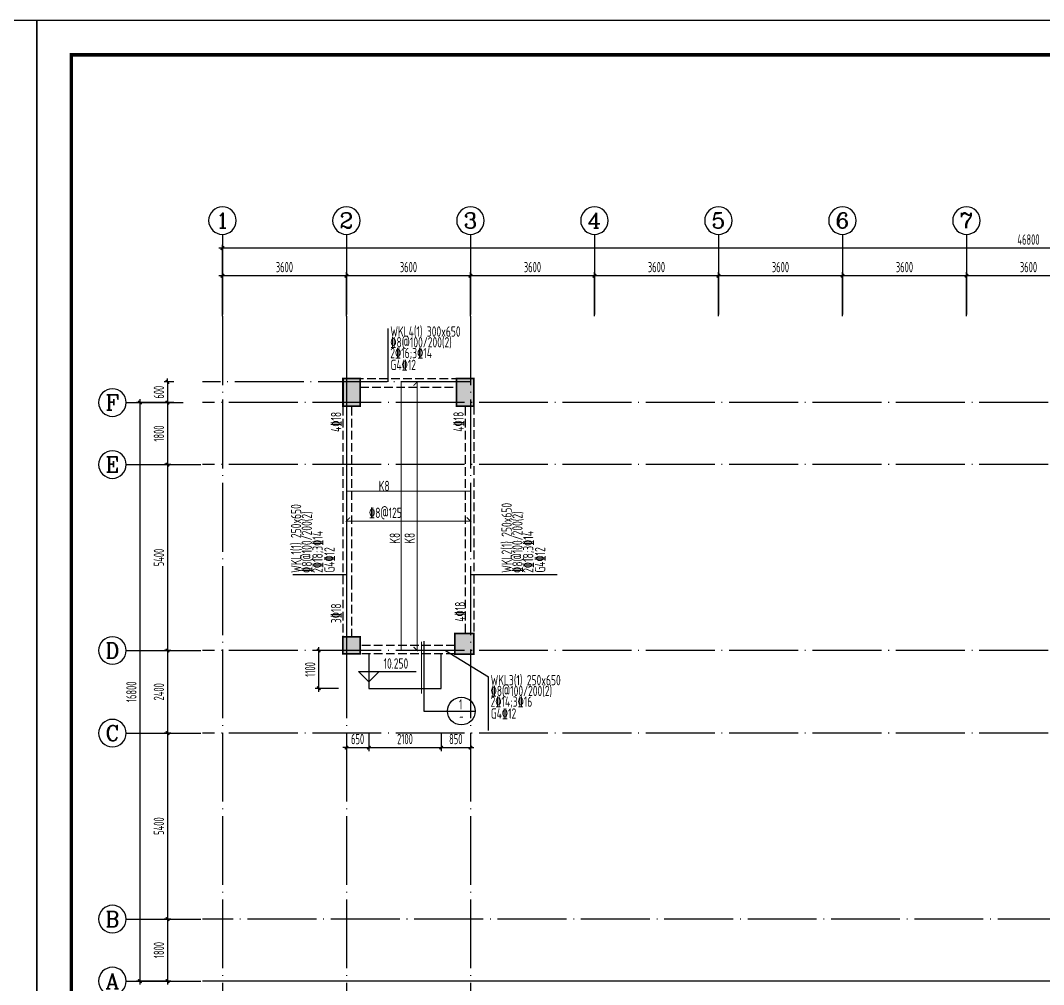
# Model space of a CAD drawing. Extents: x 127019 to 780419, y 327305 to 369305.
# Drawn here: x 661144 to 690844, y 341306 to 369305 of the extents above; entities that cross this region are included whole.
import ezdxf
from ezdxf.enums import TextEntityAlignment as Align

# ---------------------------------------------------------------- set-up
doc = ezdxf.new("R2010")
doc.units = 0
doc.header["$LTSCALE"] = 1000
doc.header["$MEASUREMENT"] = 0
for name, pattern in [('CONTINOUS', [0]), ('DASH', [0.35, 0.25, -0.1]), ('DOTE', [2.42, 2, -0.2, 0.02, -0.2])]:
    doc.linetypes.add(name, pattern=pattern)
doc.layers.get('0').update_dxf_attribs({"linetype": 'CONTINUOUS'})
doc.layers.get('Defpoints').update_dxf_attribs({"linetype": 'CONTINUOUS'})
for name, color, linetype in [('AXIS_TEXT', 7, 'CONTINUOUS'), ('COLU', 7, 'CONTINUOUS'), ('DIM', 3, 'CONTINUOUS'), ('DOTE', 8, 'DOTE'), ('PUB_DIM', 3, 'CONTINUOUS'), ('PUB_TITLE', 4, 'CONTINUOUS'), ('REIN', 1, 'CONTINUOUS'), ('STAIR', 2, 'CONTINUOUS'), ('大样', 7, 'CONTINUOUS'), ('板钢筋标', 7, 'CONTINUOUS'), ('柱', 2, 'CONTINUOUS'), ('梁虚线', 4, 'DASH'), ('梁集中标注', 2, 'CONTINUOUS')]:
    doc.layers.add(name, color=color, linetype=linetype)
doc.styles.add('COMPLEX', font='COMPLEX.shx')
doc.styles.add('TSSD_Dimension', font='gbxwxt.shx', dxfattribs={"width": 0.7, "bigfont": 'gbhzfs.shx'})
doc.styles.add('TSSD_Rein', font='tssdeng.shx', dxfattribs={"width": 0.6, "bigfont": 'gbhzfs.shx'})
doc.dimstyles.new('TSSD_100_100', dxfattribs={"dimtxt": 300, "dimasz": 100, "dimexe": 100, "dimexo": 250, "dimgap": 100, "dimtad": 1, "dimdec": 0, "dimzin": 0, "dimdsep": 46, "dimtxsty": 'TSSD_Dimension', "dimblk": 'ARCHTICK', "dimcen": 0, "dimdle": 100, "dimclrt": 7, "dimadec": 0, "dimazin": 0, "dimtfac": 1, "dimtdec": 0, "dimtix": 1, "dimtmove": 2, "dimatfit": 3, "dimfxl": 0, "dimtolj": 1, "dimtzin": 0, "dimarcsym": 0})

# ---------------------------------------------------------------- blocks, each defined once
blk = doc.blocks.new('_ArchTick')
at = {"color": 0, "linetype": 'ByBlock', "const_width": 0.4}
blk.add_lwpolyline([(-0.5, -0.5), (0.5, 0.5)], dxfattribs=at)
blk = doc.blocks.new('*D53')
at = {"layer": 'Defpoints', "color": 0, "transparency": 16777216}
for p in [(688608, 361893), (688608, 360468), (692208, 360468)]:
    blk.add_point(p, dxfattribs=at)
at = {"layer": 'DIM', "color": 0, "lineweight": -2, "transparency": 16777216}
for p, q in [((692308, 361893), (688508, 361893)), ((688608, 360718), (688608, 361993)), ((692208, 360718), (692208, 361993))]:
    blk.add_line(p, q, dxfattribs=at)
at = {"layer": 'DIM', "color": 0, "lineweight": -2, "transparency": 16777216, "xscale": 100, "yscale": 100, "zscale": 100, "rotation": 180}
blk.add_blockref('_ArchTick', (688608, 361893), dxfattribs=at)
at = {"layer": 'DIM', "color": 0, "lineweight": -2, "transparency": 16777216, "xscale": 100, "yscale": 100, "zscale": 100}
blk.add_blockref('_ArchTick', (692208, 361893), dxfattribs=at)
at = {"layer": 'DIM', "color": 7, "transparency": 16777216, "insert": (690408, 362143), "char_height": 300, "attachment_point": 5, "style": 'TSSD_Dimension'}
blk.add_mtext('\\A1;3600', dxfattribs=at)
blk = doc.blocks.new('_axiso')
blk.add_circle((0, 0), 0.5)
at = {"layer": 'AXIS_TEXT', "style": 'COMPLEX', "width": 1.041667}
blk.add_attdef('A', text='', height=0.56, dxfattribs=at).set_placement((-0.25, -0.28), (0.25, -0.28), align=Align.FIT)
blk = doc.blocks.new('*D51')
at = {"layer": 'Defpoints', "color": 0, "transparency": 16777216}
for p in [(665763, 351008), (665413, 348608), (665763, 348608)]:
    blk.add_point(p, dxfattribs=at)
at = {"layer": 'DIM', "color": 0, "lineweight": -2, "transparency": 16777216}
for p, q in [((665413, 351108), (665413, 348508)), ((665513, 351008), (665313, 351008)), ((665513, 348608), (665313, 348608))]:
    blk.add_line(p, q, dxfattribs=at)
at = {"layer": 'DIM', "color": 0, "lineweight": -2, "transparency": 16777216, "xscale": 100, "yscale": 100, "zscale": 100}
for p, rotation in [((665413, 351008), 90), ((665413, 348608), 270)]:
    blk.add_blockref('_ArchTick', p, dxfattribs=dict(at, rotation=rotation))
at = {"layer": 'DIM', "color": 7, "transparency": 16777216, "insert": (665163, 349808), "char_height": 300, "attachment_point": 5, "rotation": 90, "style": 'TSSD_Dimension'}
blk.add_mtext('\\A1;2400', dxfattribs=at)
blk = doc.blocks.new('*D50')
at = {"layer": 'Defpoints', "color": 0, "transparency": 16777216}
for p in [(665763, 348608), (665413, 343208), (665763, 343208)]:
    blk.add_point(p, dxfattribs=at)
at = {"layer": 'DIM', "color": 0, "lineweight": -2, "transparency": 16777216}
for p, q in [((665413, 348708), (665413, 343108)), ((665513, 348608), (665313, 348608)), ((665513, 343208), (665313, 343208))]:
    blk.add_line(p, q, dxfattribs=at)
at = {"layer": 'DIM', "color": 0, "lineweight": -2, "transparency": 16777216, "xscale": 100, "yscale": 100, "zscale": 100}
for p, rotation in [((665413, 348608), 90), ((665413, 343208), 270)]:
    blk.add_blockref('_ArchTick', p, dxfattribs=dict(at, rotation=rotation))
at = {"layer": 'DIM', "color": 7, "transparency": 16777216, "insert": (665163, 345908), "char_height": 300, "attachment_point": 5, "rotation": 90, "style": 'TSSD_Dimension'}
blk.add_mtext('\\A1;5400', dxfattribs=at)
blk = doc.blocks.new('*D49')
at = {"layer": 'Defpoints', "color": 0, "transparency": 16777216}
for p in [(665763, 343208), (665413, 341408), (665763, 341408)]:
    blk.add_point(p, dxfattribs=at)
at = {"layer": 'DIM', "color": 0, "lineweight": -2, "transparency": 16777216}
for p, q in [((665513, 343208), (665313, 343208)), ((665413, 343308), (665413, 341308)), ((665513, 341408), (665313, 341408))]:
    blk.add_line(p, q, dxfattribs=at)
at = {"layer": 'DIM', "color": 0, "lineweight": -2, "transparency": 16777216, "xscale": 100, "yscale": 100, "zscale": 100}
for p, rotation in [((665413, 343208), 90), ((665413, 341408), 270)]:
    blk.add_blockref('_ArchTick', p, dxfattribs=dict(at, rotation=rotation))
at = {"layer": 'DIM', "color": 7, "transparency": 16777216, "insert": (665163, 342308), "char_height": 300, "attachment_point": 5, "rotation": 90, "style": 'TSSD_Dimension'}
blk.add_mtext('\\A1;1800', dxfattribs=at)
blk = doc.blocks.new('*D48')
at = {"layer": 'Defpoints', "color": 0, "transparency": 16777216}
for p in [(665763, 358208), (665413, 356408), (665763, 356408)]:
    blk.add_point(p, dxfattribs=at)
at = {"layer": 'DIM', "color": 0, "lineweight": -2, "transparency": 16777216}
for p, q in [((665513, 358208), (665313, 358208)), ((665413, 358308), (665413, 356308)), ((665513, 356408), (665313, 356408))]:
    blk.add_line(p, q, dxfattribs=at)
at = {"layer": 'DIM', "color": 0, "lineweight": -2, "transparency": 16777216, "xscale": 100, "yscale": 100, "zscale": 100}
for p, rotation in [((665413, 358208), 90), ((665413, 356408), 270)]:
    blk.add_blockref('_ArchTick', p, dxfattribs=dict(at, rotation=rotation))
at = {"layer": 'DIM', "color": 7, "transparency": 16777216, "insert": (665163, 357308), "char_height": 300, "attachment_point": 5, "rotation": 90, "style": 'TSSD_Dimension'}
blk.add_mtext('\\A1;1800', dxfattribs=at)
blk = doc.blocks.new('*D47')
at = {"layer": 'Defpoints', "color": 0, "transparency": 16777216}
for p in [(665763, 356408), (665413, 351008), (665763, 351008)]:
    blk.add_point(p, dxfattribs=at)
at = {"layer": 'DIM', "color": 0, "lineweight": -2, "transparency": 16777216}
for p, q in [((665513, 356408), (665313, 356408)), ((665413, 356508), (665413, 350908)), ((665513, 351008), (665313, 351008))]:
    blk.add_line(p, q, dxfattribs=at)
at = {"layer": 'DIM', "color": 0, "lineweight": -2, "transparency": 16777216, "xscale": 100, "yscale": 100, "zscale": 100}
for p, rotation in [((665413, 356408), 90), ((665413, 351008), 270)]:
    blk.add_blockref('_ArchTick', p, dxfattribs=dict(at, rotation=rotation))
at = {"layer": 'DIM', "color": 7, "transparency": 16777216, "insert": (665163, 353708), "char_height": 300, "attachment_point": 5, "rotation": 90, "style": 'TSSD_Dimension'}
blk.add_mtext('\\A1;5400', dxfattribs=at)
blk = doc.blocks.new('*D46')
at = {"layer": 'Defpoints', "color": 0, "transparency": 16777216}
for p in [(665763, 358208), (664613, 341408), (665763, 341408)]:
    blk.add_point(p, dxfattribs=at)
at = {"layer": 'DIM', "color": 0, "lineweight": -2, "transparency": 16777216}
for p, q in [((665513, 358208), (664513, 358208)), ((664613, 358308), (664613, 341308)), ((665513, 341408), (664513, 341408))]:
    blk.add_line(p, q, dxfattribs=at)
at = {"layer": 'DIM', "color": 0, "lineweight": -2, "transparency": 16777216, "xscale": 100, "yscale": 100, "zscale": 100}
for p, rotation in [((664613, 358208), 90), ((664613, 341408), 270)]:
    blk.add_blockref('_ArchTick', p, dxfattribs=dict(at, rotation=rotation))
at = {"layer": 'DIM', "color": 7, "transparency": 16777216, "insert": (664363, 349808), "char_height": 300, "attachment_point": 5, "rotation": 90, "style": 'TSSD_Dimension'}
blk.add_mtext('\\A1;16800', dxfattribs=at)
blk = doc.blocks.new('*D32')
at = {"layer": 'Defpoints', "color": 0, "transparency": 16777216}
for p in [(685007, 361893), (685007, 360468), (688607, 360468)]:
    blk.add_point(p, dxfattribs=at)
at = {"layer": 'DIM', "color": 0, "lineweight": -2, "transparency": 16777216}
for p, q in [((688707, 361893), (684907, 361893)), ((685007, 360718), (685007, 361993)), ((688607, 360718), (688607, 361993))]:
    blk.add_line(p, q, dxfattribs=at)
at = {"layer": 'DIM', "color": 0, "lineweight": -2, "transparency": 16777216, "xscale": 100, "yscale": 100, "zscale": 100, "rotation": 180}
blk.add_blockref('_ArchTick', (685007, 361893), dxfattribs=at)
at = {"layer": 'DIM', "color": 0, "lineweight": -2, "transparency": 16777216, "xscale": 100, "yscale": 100, "zscale": 100}
blk.add_blockref('_ArchTick', (688607, 361893), dxfattribs=at)
at = {"layer": 'DIM', "color": 7, "transparency": 16777216, "insert": (686807, 362143), "char_height": 300, "attachment_point": 5, "style": 'TSSD_Dimension'}
blk.add_mtext('\\A1;3600', dxfattribs=at)
blk = doc.blocks.new('*D31')
at = {"layer": 'Defpoints', "color": 0, "transparency": 16777216}
for p in [(681407, 361893), (681407, 360468), (685007, 360468)]:
    blk.add_point(p, dxfattribs=at)
at = {"layer": 'DIM', "color": 0, "lineweight": -2, "transparency": 16777216}
for p, q in [((685107, 361893), (681307, 361893)), ((681407, 360718), (681407, 361993)), ((685007, 360718), (685007, 361993))]:
    blk.add_line(p, q, dxfattribs=at)
at = {"layer": 'DIM', "color": 0, "lineweight": -2, "transparency": 16777216, "xscale": 100, "yscale": 100, "zscale": 100, "rotation": 180}
blk.add_blockref('_ArchTick', (681407, 361893), dxfattribs=at)
at = {"layer": 'DIM', "color": 0, "lineweight": -2, "transparency": 16777216, "xscale": 100, "yscale": 100, "zscale": 100}
blk.add_blockref('_ArchTick', (685007, 361893), dxfattribs=at)
at = {"layer": 'DIM', "color": 7, "transparency": 16777216, "insert": (683207, 362143), "char_height": 300, "attachment_point": 5, "style": 'TSSD_Dimension'}
blk.add_mtext('\\A1;3600', dxfattribs=at)
blk = doc.blocks.new('*D30')
at = {"layer": 'Defpoints', "color": 0, "transparency": 16777216}
for p in [(677807, 361893), (677807, 360468), (681407, 360468)]:
    blk.add_point(p, dxfattribs=at)
at = {"layer": 'DIM', "color": 0, "lineweight": -2, "transparency": 16777216}
for p, q in [((681507, 361893), (677707, 361893)), ((677807, 360718), (677807, 361993)), ((681407, 360718), (681407, 361993))]:
    blk.add_line(p, q, dxfattribs=at)
at = {"layer": 'DIM', "color": 0, "lineweight": -2, "transparency": 16777216, "xscale": 100, "yscale": 100, "zscale": 100, "rotation": 180}
blk.add_blockref('_ArchTick', (677807, 361893), dxfattribs=at)
at = {"layer": 'DIM', "color": 0, "lineweight": -2, "transparency": 16777216, "xscale": 100, "yscale": 100, "zscale": 100}
blk.add_blockref('_ArchTick', (681407, 361893), dxfattribs=at)
at = {"layer": 'DIM', "color": 7, "transparency": 16777216, "insert": (679607, 362143), "char_height": 300, "attachment_point": 5, "style": 'TSSD_Dimension'}
blk.add_mtext('\\A1;3600', dxfattribs=at)
blk = doc.blocks.new('*D29')
at = {"layer": 'Defpoints', "color": 0, "transparency": 16777216}
for p in [(674207, 361893), (674207, 360468), (677807, 360468)]:
    blk.add_point(p, dxfattribs=at)
at = {"layer": 'DIM', "color": 0, "lineweight": -2, "transparency": 16777216}
for p, q in [((677907, 361893), (674107, 361893)), ((674207, 360718), (674207, 361993)), ((677807, 360718), (677807, 361993))]:
    blk.add_line(p, q, dxfattribs=at)
at = {"layer": 'DIM', "color": 0, "lineweight": -2, "transparency": 16777216, "xscale": 100, "yscale": 100, "zscale": 100, "rotation": 180}
blk.add_blockref('_ArchTick', (674207, 361893), dxfattribs=at)
at = {"layer": 'DIM', "color": 0, "lineweight": -2, "transparency": 16777216, "xscale": 100, "yscale": 100, "zscale": 100}
blk.add_blockref('_ArchTick', (677807, 361893), dxfattribs=at)
at = {"layer": 'DIM', "color": 7, "transparency": 16777216, "insert": (676007, 362143), "char_height": 300, "attachment_point": 5, "style": 'TSSD_Dimension'}
blk.add_mtext('\\A1;3600', dxfattribs=at)
blk = doc.blocks.new('*D28')
at = {"layer": 'Defpoints', "color": 0, "transparency": 16777216}
for p in [(670607, 361893), (670607, 360468), (674207, 360468)]:
    blk.add_point(p, dxfattribs=at)
at = {"layer": 'DIM', "color": 0, "lineweight": -2, "transparency": 16777216}
for p, q in [((674307, 361893), (670507, 361893)), ((670607, 360718), (670607, 361993)), ((674207, 360718), (674207, 361993))]:
    blk.add_line(p, q, dxfattribs=at)
at = {"layer": 'DIM', "color": 0, "lineweight": -2, "transparency": 16777216, "xscale": 100, "yscale": 100, "zscale": 100, "rotation": 180}
blk.add_blockref('_ArchTick', (670607, 361893), dxfattribs=at)
at = {"layer": 'DIM', "color": 0, "lineweight": -2, "transparency": 16777216, "xscale": 100, "yscale": 100, "zscale": 100}
blk.add_blockref('_ArchTick', (674207, 361893), dxfattribs=at)
at = {"layer": 'DIM', "color": 7, "transparency": 16777216, "insert": (672407, 362143), "char_height": 300, "attachment_point": 5, "style": 'TSSD_Dimension'}
blk.add_mtext('\\A1;3600', dxfattribs=at)
blk = doc.blocks.new('*D27')
at = {"layer": 'Defpoints', "color": 0, "transparency": 16777216}
for p in [(667007, 361893), (667007, 360468), (670607, 360468)]:
    blk.add_point(p, dxfattribs=at)
at = {"layer": 'DIM', "color": 0, "lineweight": -2, "transparency": 16777216}
for p, q in [((670707, 361893), (666907, 361893)), ((667007, 360718), (667007, 361993)), ((670607, 360718), (670607, 361993))]:
    blk.add_line(p, q, dxfattribs=at)
at = {"layer": 'DIM', "color": 0, "lineweight": -2, "transparency": 16777216, "xscale": 100, "yscale": 100, "zscale": 100, "rotation": 180}
blk.add_blockref('_ArchTick', (667007, 361893), dxfattribs=at)
at = {"layer": 'DIM', "color": 0, "lineweight": -2, "transparency": 16777216, "xscale": 100, "yscale": 100, "zscale": 100}
blk.add_blockref('_ArchTick', (670607, 361893), dxfattribs=at)
at = {"layer": 'DIM', "color": 7, "transparency": 16777216, "insert": (668807, 362143), "char_height": 300, "attachment_point": 5, "style": 'TSSD_Dimension'}
blk.add_mtext('\\A1;3600', dxfattribs=at)
blk = doc.blocks.new('*D26')
at = {"layer": 'Defpoints', "color": 0, "transparency": 16777216}
for p in [(667007, 362693), (667007, 360468), (713807, 360468)]:
    blk.add_point(p, dxfattribs=at)
at = {"layer": 'DIM', "color": 0, "lineweight": -2, "transparency": 16777216}
for p, q in [((713907, 362693), (666907, 362693)), ((667007, 360718), (667007, 362793)), ((713807, 360718), (713807, 362793))]:
    blk.add_line(p, q, dxfattribs=at)
at = {"layer": 'DIM', "color": 0, "lineweight": -2, "transparency": 16777216, "xscale": 100, "yscale": 100, "zscale": 100}
for p, rotation in [((667007, 362693), 179.9999999999991), ((713807, 362693), 359.9999999999991)]:
    blk.add_blockref('_ArchTick', p, dxfattribs=dict(at, rotation=rotation))
at = {"layer": 'DIM', "color": 7, "transparency": 16777216, "insert": (690407, 362943), "char_height": 300, "attachment_point": 5, "style": 'TSSD_Dimension'}
blk.add_mtext('\\A1;46800', dxfattribs=at)
blk = doc.blocks.new('*D9')
at = {"layer": 'Defpoints', "color": 0, "transparency": 16777216}
for p in [(665845, 358808), (665413, 358208), (665845, 358208)]:
    blk.add_point(p, dxfattribs=at)
at = {"layer": 'DIM', "color": 0, "lineweight": -2, "transparency": 16777216}
for p, q in [((665595, 358808), (665313, 358808)), ((665413, 358808), (665413, 358908)), ((665413, 358808), (665413, 358208)), ((665595, 358208), (665313, 358208)), ((665413, 358208), (665413, 358108))]:
    blk.add_line(p, q, dxfattribs=at)
at = {"layer": 'DIM', "color": 0, "lineweight": -2, "transparency": 16777216, "xscale": 100, "yscale": 100, "zscale": 100}
for p, rotation in [((665413, 358808), 270), ((665413, 358208), 90)]:
    blk.add_blockref('_ArchTick', p, dxfattribs=dict(at, rotation=rotation))
at = {"layer": 'DIM', "color": 7, "transparency": 16777216, "insert": (665163, 358508), "char_height": 300, "attachment_point": 5, "rotation": 90, "style": 'TSSD_Dimension'}
blk.add_mtext('\\A1;600', dxfattribs=at)
blk = doc.blocks.new('*D214')
at = {"layer": 'Defpoints', "color": 0, "transparency": 16777216}
for p in [(673357, 348857), (674207, 348857), (674207, 348187)]:
    blk.add_point(p, dxfattribs=at)
at = {"layer": 'DIM', "color": 0, "lineweight": -2, "transparency": 16777216}
for p, q in [((673357, 348607), (673357, 348087)), ((674207, 348607), (674207, 348087)), ((673257, 348187), (674307, 348187))]:
    blk.add_line(p, q, dxfattribs=at)
at = {"layer": 'DIM', "color": 0, "lineweight": -2, "transparency": 16777216, "xscale": 100, "yscale": 100, "zscale": 100, "rotation": 180}
blk.add_blockref('_ArchTick', (673357, 348187), dxfattribs=at)
at = {"layer": 'DIM', "color": 0, "lineweight": -2, "transparency": 16777216, "xscale": 100, "yscale": 100, "zscale": 100}
blk.add_blockref('_ArchTick', (674207, 348187), dxfattribs=at)
at = {"layer": 'DIM', "color": 7, "transparency": 16777216, "insert": (673782, 348437), "char_height": 300, "attachment_point": 5, "style": 'TSSD_Dimension'}
blk.add_mtext('\\A1;850', dxfattribs=at)
blk = doc.blocks.new('*D213')
at = {"layer": 'Defpoints', "color": 0, "transparency": 16777216}
for p in [(670607, 348857), (671257, 348857), (671257, 348187)]:
    blk.add_point(p, dxfattribs=at)
at = {"layer": 'DIM', "color": 0, "lineweight": -2, "transparency": 16777216}
for p, q in [((670607, 348607), (670607, 348087)), ((671257, 348607), (671257, 348087)), ((670607, 348187), (670507, 348187)), ((670607, 348187), (671257, 348187)), ((671257, 348187), (671357, 348187))]:
    blk.add_line(p, q, dxfattribs=at)
at = {"layer": 'DIM', "color": 0, "lineweight": -2, "transparency": 16777216, "xscale": 100, "yscale": 100, "zscale": 100}
blk.add_blockref('_ArchTick', (670607, 348187), dxfattribs=at)
at = {"layer": 'DIM', "color": 0, "lineweight": -2, "transparency": 16777216, "xscale": 100, "yscale": 100, "zscale": 100, "rotation": 180}
blk.add_blockref('_ArchTick', (671257, 348187), dxfattribs=at)
at = {"layer": 'DIM', "color": 7, "transparency": 16777216, "insert": (670932, 348437), "char_height": 300, "attachment_point": 5, "style": 'TSSD_Dimension'}
blk.add_mtext('\\A1;650', dxfattribs=at)
blk = doc.blocks.new('*D212')
at = {"layer": 'Defpoints', "color": 0, "transparency": 16777216}
for p in [(671257, 348857), (673357, 348857), (673357, 348187)]:
    blk.add_point(p, dxfattribs=at)
at = {"layer": 'DIM', "color": 0, "lineweight": -2, "transparency": 16777216}
for p, q in [((671257, 348607), (671257, 348087)), ((673357, 348607), (673357, 348087)), ((671157, 348187), (673457, 348187))]:
    blk.add_line(p, q, dxfattribs=at)
at = {"layer": 'DIM', "color": 0, "lineweight": -2, "transparency": 16777216, "xscale": 100, "yscale": 100, "zscale": 100, "rotation": 180}
blk.add_blockref('_ArchTick', (671257, 348187), dxfattribs=at)
at = {"layer": 'DIM', "color": 0, "lineweight": -2, "transparency": 16777216, "xscale": 100, "yscale": 100, "zscale": 100}
blk.add_blockref('_ArchTick', (673357, 348187), dxfattribs=at)
at = {"layer": 'DIM', "color": 7, "transparency": 16777216, "insert": (672307, 348437), "char_height": 300, "attachment_point": 5, "style": 'TSSD_Dimension'}
blk.add_mtext('\\A1;2100', dxfattribs=at)
blk = doc.blocks.new('*D215')
at = {"layer": 'Defpoints', "color": 0, "transparency": 16777216}
for p in [(669803, 351008), (670629, 351008), (670629, 349908)]:
    blk.add_point(p, dxfattribs=at)
at = {"layer": 'DIM', "color": 0, "lineweight": -2, "transparency": 16777216}
for p, q in [((669803, 349808), (669803, 351108)), ((670379, 351008), (669703, 351008)), ((670379, 349908), (669703, 349908))]:
    blk.add_line(p, q, dxfattribs=at)
at = {"layer": 'DIM', "color": 0, "lineweight": -2, "transparency": 16777216, "xscale": 100, "yscale": 100, "zscale": 100}
for p, rotation in [((669803, 351008), 90), ((669803, 349908), 270)]:
    blk.add_blockref('_ArchTick', p, dxfattribs=dict(at, rotation=rotation))
at = {"layer": 'DIM', "color": 7, "transparency": 16777216, "insert": (669553, 350458), "char_height": 300, "attachment_point": 5, "rotation": 90, "style": 'TSSD_Dimension'}
blk.add_mtext('\\A1;1100', dxfattribs=at)

msp = doc.modelspace()

# ---------------------------------------------------------------- hatches: boundary and pattern name
at = {"layer": 'DIM', "linetype": 'CONTINOUS'}
h = msp.add_hatch(color=8, dxfattribs=at)
h.dxf.hatch_style = 1
h.paths.add_polyline_path([(670507.3, 358907.5), (671007.3, 358907.5), (671007.3, 358107.5), (670507.3, 358107.5)])
h.paths.add_polyline_path([(673803.3, 358907.5), (674303.3, 358907.5), (674303.3, 358107.5), (673803.3, 358107.5)])
h.paths.add_polyline_path([(670506.4, 351407.1), (671006.4, 351407.1), (671006.4, 350907.1), (670506.4, 350907.1)])
h.paths.add_polyline_path([(673756.4, 351499.5), (674306.4, 351499.5), (674306.4, 350899.5), (673756.4, 350899.5)])
h.paths.add_polyline_path([(706507.3, 358907.5), (707007.3, 358907.5), (707007.3, 358107.5), (706507.3, 358107.5)])
h.paths.add_polyline_path([(709803.3, 358907.5), (710303.3, 358907.5), (710303.3, 358107.5), (709803.3, 358107.5)])
h.paths.add_polyline_path([(709756.4, 351507.5), (710306.4, 351507.5), (710306.4, 350907.5), (709756.4, 350907.5)])
edge = h.paths.add_edge_path()
edge.add_line((706506.4, 350915.1), (706506.4, 351415.1))
edge.add_line((706506.4, 351415.1), (707006.4, 351415.1))
edge.add_line((707006.4, 351415.1), (707006.4, 350915.1))

# ---------------------------------------------------------------- linework, layer by layer
at = {"layer": 'COLU', "const_width": 50}
for points in [[(670507.3, 358907.5), (671007.3, 358907.5), (671007.3, 358107.5), (670507.3, 358107.5)], [(673803.3, 358907.5), (674303.3, 358907.5), (674303.3, 358107.5), (673803.3, 358107.5)], [(670506.4, 351407.1), (671006.4, 351407.1), (671006.4, 350907.1), (670506.4, 350907.1)], [(673756.4, 351499.5), (674306.4, 351499.5), (674306.4, 350899.5), (673756.4, 350899.5)]]:
    msp.add_lwpolyline(points, close=True, dxfattribs=at)
at = {"layer": 'DIM'}
for p, q in [((667007.3, 363092.7), (667007.3, 360767.7)), ((670607.3, 363092.7), (670607.3, 360767.7)), ((674207.3, 363092.7), (674207.3, 360767.7)), ((677807.3, 363092.7), (677807.3, 360767.7)), ((681407.3, 363092.7), (681407.3, 360767.7)), ((685007.3, 363092.7), (685007.3, 360767.7)), ((688607.3, 363092.7), (688607.3, 360767.7)), ((664212.9, 358207.5), (665863.2, 358207.5)), ((664212.9, 356407.5), (666379.5, 356407.5)), ((664212.9, 351007.5), (666379.5, 351007.5)), ((664212.9, 348607.5), (666379.5, 348607.5)), ((664212.9, 343207.5), (666379.5, 343207.5)), ((664212.9, 341407.5), (666379.5, 341407.5))]:
    msp.add_line(p, q, dxfattribs=at)
at = {"layer": 'DOTE'}
for p, q in [((667007.3, 360717.7), (667007.3, 338897.4)), ((670607.3, 360717.7), (670607.3, 338897.4)), ((674207.3, 360717.7), (674207.3, 338897.4)), ((670607.3, 359854), (670607.3, 351007.5)), ((674207.3, 358807.5), (666429.5, 358807.5)), ((715178, 358207.5), (666429.5, 358207.5)), ((715178, 356407.5), (666429.5, 356407.5)), ((715178, 351007.5), (666429.5, 351007.5)), ((715178, 348607.5), (666429.5, 348607.5)), ((715715.5, 343207.5), (666429.5, 343207.5)), ((715715.5, 341407.5), (666429.5, 341407.5)), ((703007.3, 341407.5), (666605.8, 341407.5))]:
    msp.add_line(p, q, dxfattribs=at)
at = {"layer": 'PUB_DIM'}
for p, q in [((670957.3, 350396.8), (671557.3, 350396.8)), ((671257.3, 350096.8), (670957.3, 350396.8)), ((671257.3, 350396.8), (672634.5, 350396.8)), ((671557.3, 350396.8), (671257.3, 350096.8))]:
    msp.add_line(p, q, dxfattribs=at)
at = {"layer": 'PUB_TITLE'}
for points in [[(602219.2, 327305.3), (661619.2, 327305.3), (661619.2, 369305.3), (602219.2, 369305.3)], [(661619.2, 327305.3), (721019.2, 327305.3), (721019.2, 369305.3), (661619.2, 369305.3)]]:
    msp.add_lwpolyline(points, close=True, dxfattribs=at)
at = {"layer": 'PUB_TITLE', "const_width": 100}
msp.add_lwpolyline([(662619.2, 328305.3), (720019.2, 328305.3), (720019.2, 368305.3), (662619.2, 368305.3)], close=True, dxfattribs=at)
at = {"layer": 'REIN', "const_width": 30}
for points in [[(672349.2, 358816.1), (672199.2, 358816.1), (672199.2, 351016.1), (672349.2, 351016.1)], [(672553.9, 351113.6), (672660, 351007.5), (672660, 358807.5), (672553.9, 358701.5)], [(674207.3, 355481.1), (674207.3, 355631.1), (670607.3, 355631.1), (670607.3, 355481.1)], [(670713.4, 354872.1), (670607.3, 354766), (674207.3, 354766), (674101.2, 354872.1)]]:
    msp.add_lwpolyline(points, dxfattribs=at)
at = {"layer": 'STAIR', "linetype": 'Continuous'}
msp.add_lwpolyline([(671257.3, 350907.5), (671257.3, 349907.5), (673357.3, 349907.5), (673357.3, 350907.5)], dxfattribs=at)
at = {"layer": '大样', "color": 2}
for p, q in [((672853.7, 351281), (672853.7, 349249.5)), ((672853.7, 349249.5), (674343.2, 349249.5))]:
    msp.add_line(p, q, dxfattribs=at)
at = {"layer": '大样', "color": 2, "const_width": 30}
msp.add_lwpolyline([(672789.6, 351261.3), (672789.6, 349753.5)], dxfattribs=at)
at = {"layer": '大样', "color": 2}
msp.add_circle((673943.2, 349249.5), 400, dxfattribs=at)
at = {"layer": '柱'}
msp.add_line((671007.3, 358907.5), (671007.3, 358107.5), dxfattribs=at)
at = {"layer": '柱', "const_width": 35}
msp.add_lwpolyline([(670506.4, 351407.1), (671006.4, 351407.1), (671006.4, 350907.1), (670506.4, 350907.1)], close=True, dxfattribs=at)
at = {"layer": '梁虚线'}
for p, q in [((670857.3, 358907.5), (673953.3, 358907.5)), ((671007.3, 358657.5), (673803.3, 358657.5)), ((670507.3, 358082.5), (670507.3, 351382.5)), ((670757.3, 358082.5), (670757.3, 353032.5)), ((674057.4, 358082.5), (674057.4, 351499.5)), ((674307.4, 358107.5), (674307.4, 351132.5)), ((670757.3, 353032.5), (670757.3, 351382.5)), ((673756.4, 351157.1), (671006.4, 351157.1)), ((673756.4, 350907.1), (671006.4, 350907.1))]:
    msp.add_line(p, q, dxfattribs=at)
at = {"layer": '梁集中标注'}
for p, q in [((671819.7, 358807.5), (671819.7, 360363.8)), ((670607.3, 353201.6), (669051.1, 353201.6)), ((676722.2, 353202.2), (674207.3, 353202.2)), ((673487.3, 351007.5), (674731.2, 350239.3)), ((674731.2, 348683.1), (674731.2, 350239.3))]:
    msp.add_line(p, q, dxfattribs=at)

# ---------------------------------------------------------------- block references
at = {"layer": 'DIM'}
ref = msp.add_blockref('_axiso', (667007.3, 363492.7), dxfattribs=dict(at, xscale=-800, yscale=800, zscale=800, rotation=180))
ref.add_attrib('A', '1', dxfattribs={"layer": 'AXIS_TEXT', "height": 448, "style": 'COMPLEX', "width": 2.083333}).set_placement((666807.3, 363268.7), (667207.3, 363268.7), align=Align.FIT)
ref = msp.add_blockref('_axiso', (670607.3, 363492.7), dxfattribs=dict(at, xscale=-800, yscale=800, zscale=800, rotation=180))
ref.add_attrib('A', '2', dxfattribs={"layer": 'AXIS_TEXT', "height": 448, "style": 'COMPLEX', "width": 1.339286}).set_placement((670407.3, 363268.7), (670807.3, 363268.7), align=Align.FIT)
ref = msp.add_blockref('_axiso', (674207.3, 363492.7), dxfattribs=dict(at, xscale=-800, yscale=800, zscale=800, rotation=180))
ref.add_attrib('A', '3', dxfattribs={"layer": 'AXIS_TEXT', "height": 448, "style": 'COMPLEX', "width": 1.339286}).set_placement((674007.3, 363268.7), (674407.3, 363268.7), align=Align.FIT)
ref = msp.add_blockref('_axiso', (677807.3, 363492.7), dxfattribs=dict(at, xscale=-800, yscale=800, zscale=800, rotation=180))
ref.add_attrib('A', '4', dxfattribs={"layer": 'AXIS_TEXT', "height": 448, "style": 'COMPLEX', "width": 1.171875}).set_placement((677607.3, 363268.7), (678007.3, 363268.7), align=Align.FIT)
ref = msp.add_blockref('_axiso', (681407.3, 363492.7), dxfattribs=dict(at, xscale=-800, yscale=800, zscale=800, rotation=180))
ref.add_attrib('A', '5', dxfattribs={"layer": 'AXIS_TEXT', "height": 448, "style": 'COMPLEX', "width": 1.339286}).set_placement((681207.3, 363268.7), (681607.3, 363268.7), align=Align.FIT)
ref = msp.add_blockref('_axiso', (685007.3, 363492.7), dxfattribs=dict(at, xscale=-800, yscale=800, zscale=800, rotation=180))
ref.add_attrib('A', '6', dxfattribs={"layer": 'AXIS_TEXT', "height": 448, "style": 'COMPLEX', "width": 1.339286}).set_placement((684807.3, 363268.7), (685207.3, 363268.7), align=Align.FIT)
ref = msp.add_blockref('_axiso', (688607.3, 363492.7), dxfattribs=dict(at, xscale=-800, yscale=800, zscale=800, rotation=180))
ref.add_attrib('A', '7', dxfattribs={"layer": 'AXIS_TEXT', "height": 448, "style": 'COMPLEX', "width": 1.339286}).set_placement((688407.3, 363268.7), (688807.3, 363268.7), align=Align.FIT)
ref = msp.add_blockref('_axiso', (663812.9, 358207.5), dxfattribs=dict(at, xscale=-800, yscale=800, zscale=800))
ref.add_attrib('A', 'F', dxfattribs={"layer": 'AXIS_TEXT', "height": 448, "style": 'COMPLEX', "width": 1.171875}).set_placement((663612.9, 357983.5), (664012.9, 357983.5), align=Align.FIT)
ref = msp.add_blockref('_axiso', (663812.9, 356407.5), dxfattribs=dict(at, xscale=-800, yscale=800, zscale=800))
ref.add_attrib('A', 'E', dxfattribs={"layer": 'AXIS_TEXT', "height": 448, "style": 'COMPLEX', "width": 1.171875}).set_placement((663612.9, 356183.5), (664012.9, 356183.5), align=Align.FIT)
ref = msp.add_blockref('_axiso', (663812.9, 351007.5), dxfattribs=dict(at, xscale=-800, yscale=800, zscale=800))
ref.add_attrib('A', 'D', dxfattribs={"layer": 'AXIS_TEXT', "height": 448, "style": 'COMPLEX', "width": 1.102941}).set_placement((663612.9, 350783.5), (664012.9, 350783.5), align=Align.FIT)
ref = msp.add_blockref('_axiso', (663812.9, 348607.5), dxfattribs=dict(at, xscale=-800, yscale=800, zscale=800))
ref.add_attrib('A', 'C', dxfattribs={"layer": 'AXIS_TEXT', "height": 448, "style": 'COMPLEX', "width": 1.25}).set_placement((663612.9, 348383.5), (664012.9, 348383.5), align=Align.FIT)
ref = msp.add_blockref('_axiso', (663812.9, 343207.5), dxfattribs=dict(at, xscale=-800, yscale=800, zscale=800))
ref.add_attrib('A', 'B', dxfattribs={"layer": 'AXIS_TEXT', "height": 448, "style": 'COMPLEX', "width": 1.102941}).set_placement((663612.9, 342983.5), (664012.9, 342983.5), align=Align.FIT)
ref = msp.add_blockref('_axiso', (663812.9, 341407.5), dxfattribs=dict(at, xscale=-800, yscale=800, zscale=800))
ref.add_attrib('A', 'A', dxfattribs={"layer": 'AXIS_TEXT', "height": 448, "style": 'COMPLEX', "width": 1.041667}).set_placement((663612.9, 341183.5), (664012.9, 341183.5), align=Align.FIT)

# ---------------------------------------------------------------- texts
at = {"layer": '大样', "color": 2, "style": 'TSSD_Rein', "width": 0.65}
for s, p in [('1', (673876.6, 349291.2)), ('-', (673883, 348948))]:
    msp.add_text(s, height=300, dxfattribs=at).set_placement(p)
at = {"layer": '板钢筋标', "style": 'TSSD_Rein', "width": 0.7}
for s, p in [('K8', (671545, 355635.6)), ('%%1328@125', (671263.5, 354856.7))]:
    msp.add_text(s, height=300, dxfattribs=at).set_placement(p)
for p in [(672163.4, 354110.1), (672593.1, 354110.1)]:
    msp.add_text('K8', height=300, rotation=90, dxfattribs=at).set_placement(p)
msp.add_text('10.250', height=300, dxfattribs=at).set_placement((672043.5, 350629.8), align=Align.MIDDLE)
at = {"layer": '梁集中标注', "style": 'TSSD_Rein', "width": 0.7}
for s, p in [('WKL4(1) 300x650', (671880.9, 360121.3)), ('%%1328@100/200(2)', (671880.9, 359808.8)), ('2%%13216;3%%13214', (671880.9, 359496.3)), ('G4%%13212', (671887.7, 359152)), ('WKL3(1) 250x650', (674792.5, 349996.8)), ('%%1328@100/200(2)', (674792.5, 349684.3)), ('2%%13214;3%%13216', (674792.5, 349371.8)), ('G4%%13212', (674799.2, 349027.6))]:
    msp.add_text(s, height=300, dxfattribs=at).set_placement(p)
for s, p in [('4%%13218', (670455.8, 357354.9)), ('4%%13218', (674011.1, 357361.7)), ('WKL1(1) 250x650', (669293.6, 353262.8)), ('WKL2(1) 250x650', (675408.4, 353263.5)), ('%%1328@100/200(2)', (669606.1, 353262.8)), ('%%1328@100/200(2)', (675720.9, 353263.5)), ('2%%13218;3%%13214', (669918.6, 353262.8)), ('2%%13218;3%%13214', (676033.4, 353263.5)), ('G4%%13212', (670262.8, 353269.6)), ('G4%%13212', (676377.7, 353270.2)), ('3%%13218', (670455.8, 351800.7)), ('4%%13218', (674055.5, 351844.3))]:
    msp.add_text(s, height=300, rotation=90, dxfattribs=at).set_placement(p)

# ---------------------------------------------------------------- dimensions: what is measured, and where the dimension line sits
at = {"layer": 'DIM'}
for p1, p2, distance, picture, middle in [((713807.3, 360467.7), (667007.3, 360467.7), -2225, '*D26', (690407.3, 362942.7)), ((665845, 358807.5), (665845, 358207.5), -432, '*D9', (665162.9, 358507.5)), ((665763.3, 358207.5), (665763.3, 341407.5), -1150.4, '*D46', (664362.9, 349807.5)), ((665763.3, 358207.5), (665763.3, 356407.5), -350.4, '*D48', (665162.9, 357307.5)), ((670628.8, 349907.5), (670628.8, 351007.5), 825.4, '*D215', (669553.5, 350457.5)), ((670607.3, 348856.9), (671257.3, 348856.9), -670.2, '*D213', (670932.3, 348436.8)), ((671257.3, 348856.9), (673357.3, 348856.9), -670.2, '*D212', (672307.3, 348436.8)), ((673357.3, 348856.9), (674207.3, 348856.9), -670.2, '*D214', (673782.3, 348436.8))]:
    dim = msp.add_aligned_dim(p1=p1, p2=p2, distance=distance, dimstyle='TSSD_100_100', dxfattribs=at)
    dim.commit()
    dim.dimension.update_dxf_attribs({"geometry": picture, "text_midpoint": middle})
for base, p1, p2, picture, middle in [((667007.3, 361892.7), (670607.3, 360467.7), (667007.3, 360467.7), '*D27', (668807.3, 362142.7)), ((670607.3, 361892.7), (674207.3, 360467.7), (670607.3, 360467.7), '*D28', (672407.3, 362142.7)), ((674207.3, 361892.7), (677807.3, 360467.7), (674207.3, 360467.7), '*D29', (676007.3, 362142.7)), ((677807.3, 361892.7), (681407.3, 360467.7), (677807.3, 360467.7), '*D30', (679607.3, 362142.7)), ((681407.3, 361892.7), (685007.3, 360467.7), (681407.3, 360467.7), '*D31', (683207.3, 362142.7)), ((685007.3, 361892.7), (688607.3, 360467.7), (685007.3, 360467.7), '*D32', (686807.3, 362142.7)), ((688608.3, 361892.7), (692208.3, 360467.7), (688608.3, 360467.7), '*D53', (690408.3, 362142.7))]:
    dim = msp.add_linear_dim(base=base, p1=p1, p2=p2, dimstyle='TSSD_100_100', dxfattribs=at)
    dim.commit()
    dim.dimension.update_dxf_attribs({"geometry": picture, "text_midpoint": middle})
for base, p1, p2, picture, middle in [((665412.9, 351007.5), (665763.3, 356407.5), (665763.3, 351007.5), '*D47', (665162.9, 353707.5)), ((665412.9, 348607.5), (665763.3, 351007.5), (665763.3, 348607.5), '*D51', (665162.9, 349807.5)), ((665412.9, 343207.5), (665763.3, 348607.5), (665763.3, 343207.5), '*D50', (665162.9, 345907.5)), ((665412.9, 341407.5), (665763.3, 343207.5), (665763.3, 341407.5), '*D49', (665162.9, 342307.5))]:
    dim = msp.add_linear_dim(base=base, p1=p1, p2=p2, angle=90, dimstyle='TSSD_100_100', dxfattribs=at)
    dim.commit()
    dim.dimension.update_dxf_attribs({"geometry": picture, "text_midpoint": middle})

doc.saveas('drawing.dxf')
